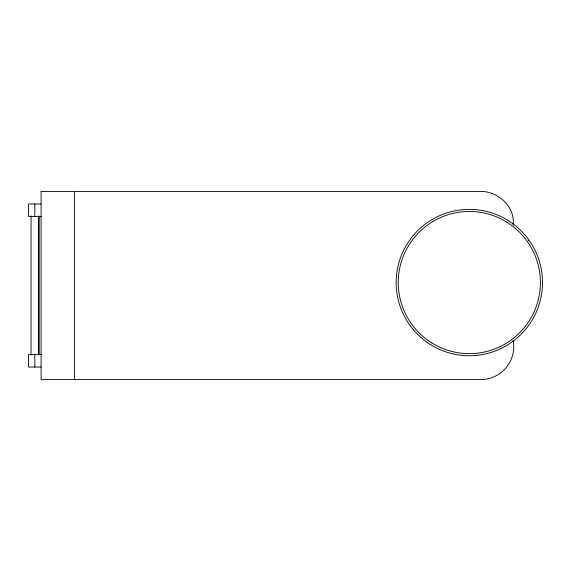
<?xml version="1.0" encoding="UTF-8"?>
<svg xmlns="http://www.w3.org/2000/svg" width="571" height="571" viewBox="0 0 571 571"><rect width="100%" height="100%" fill="white"/><g stroke="black" fill="none" stroke-linecap="round" stroke-linejoin="round"><path stroke-width="0.86" d="M41.098 203.961L28.55 203.961L28.55 216.509L41.098 216.509M528.325 240.548L528.71 240.548M41.098 354.491L28.55 354.491L28.55 367.039L41.098 367.039M513.172 225.081C515.306 206.445 497.712 190.757 479.726 191.421L41.098 191.421L41.098 379.579L479.726 379.579C500.681 380.122 516.998 361.364 513.172 340.587M74.544 191.421L74.544 379.579M39.192 216.509L39.192 354.491M38.585 215.817L38.585 355.183M34.824 203.961L34.824 216.509M34.824 354.491L34.824 367.039M31.062 215.817L31.062 355.183M431.333 342.629A71.082 71.082 0 0 0 540.352 285.414A71.082 71.082 0 0 0 436.301 219.607A71.082 71.082 0 0 0 431.333 342.629M430.213 344.392A73.174 73.174 0 0 0 542.443 285.5A73.174 73.174 0 0 0 435.33 217.751A73.174 73.174 0 0 0 430.213 344.392"/></g></svg>
